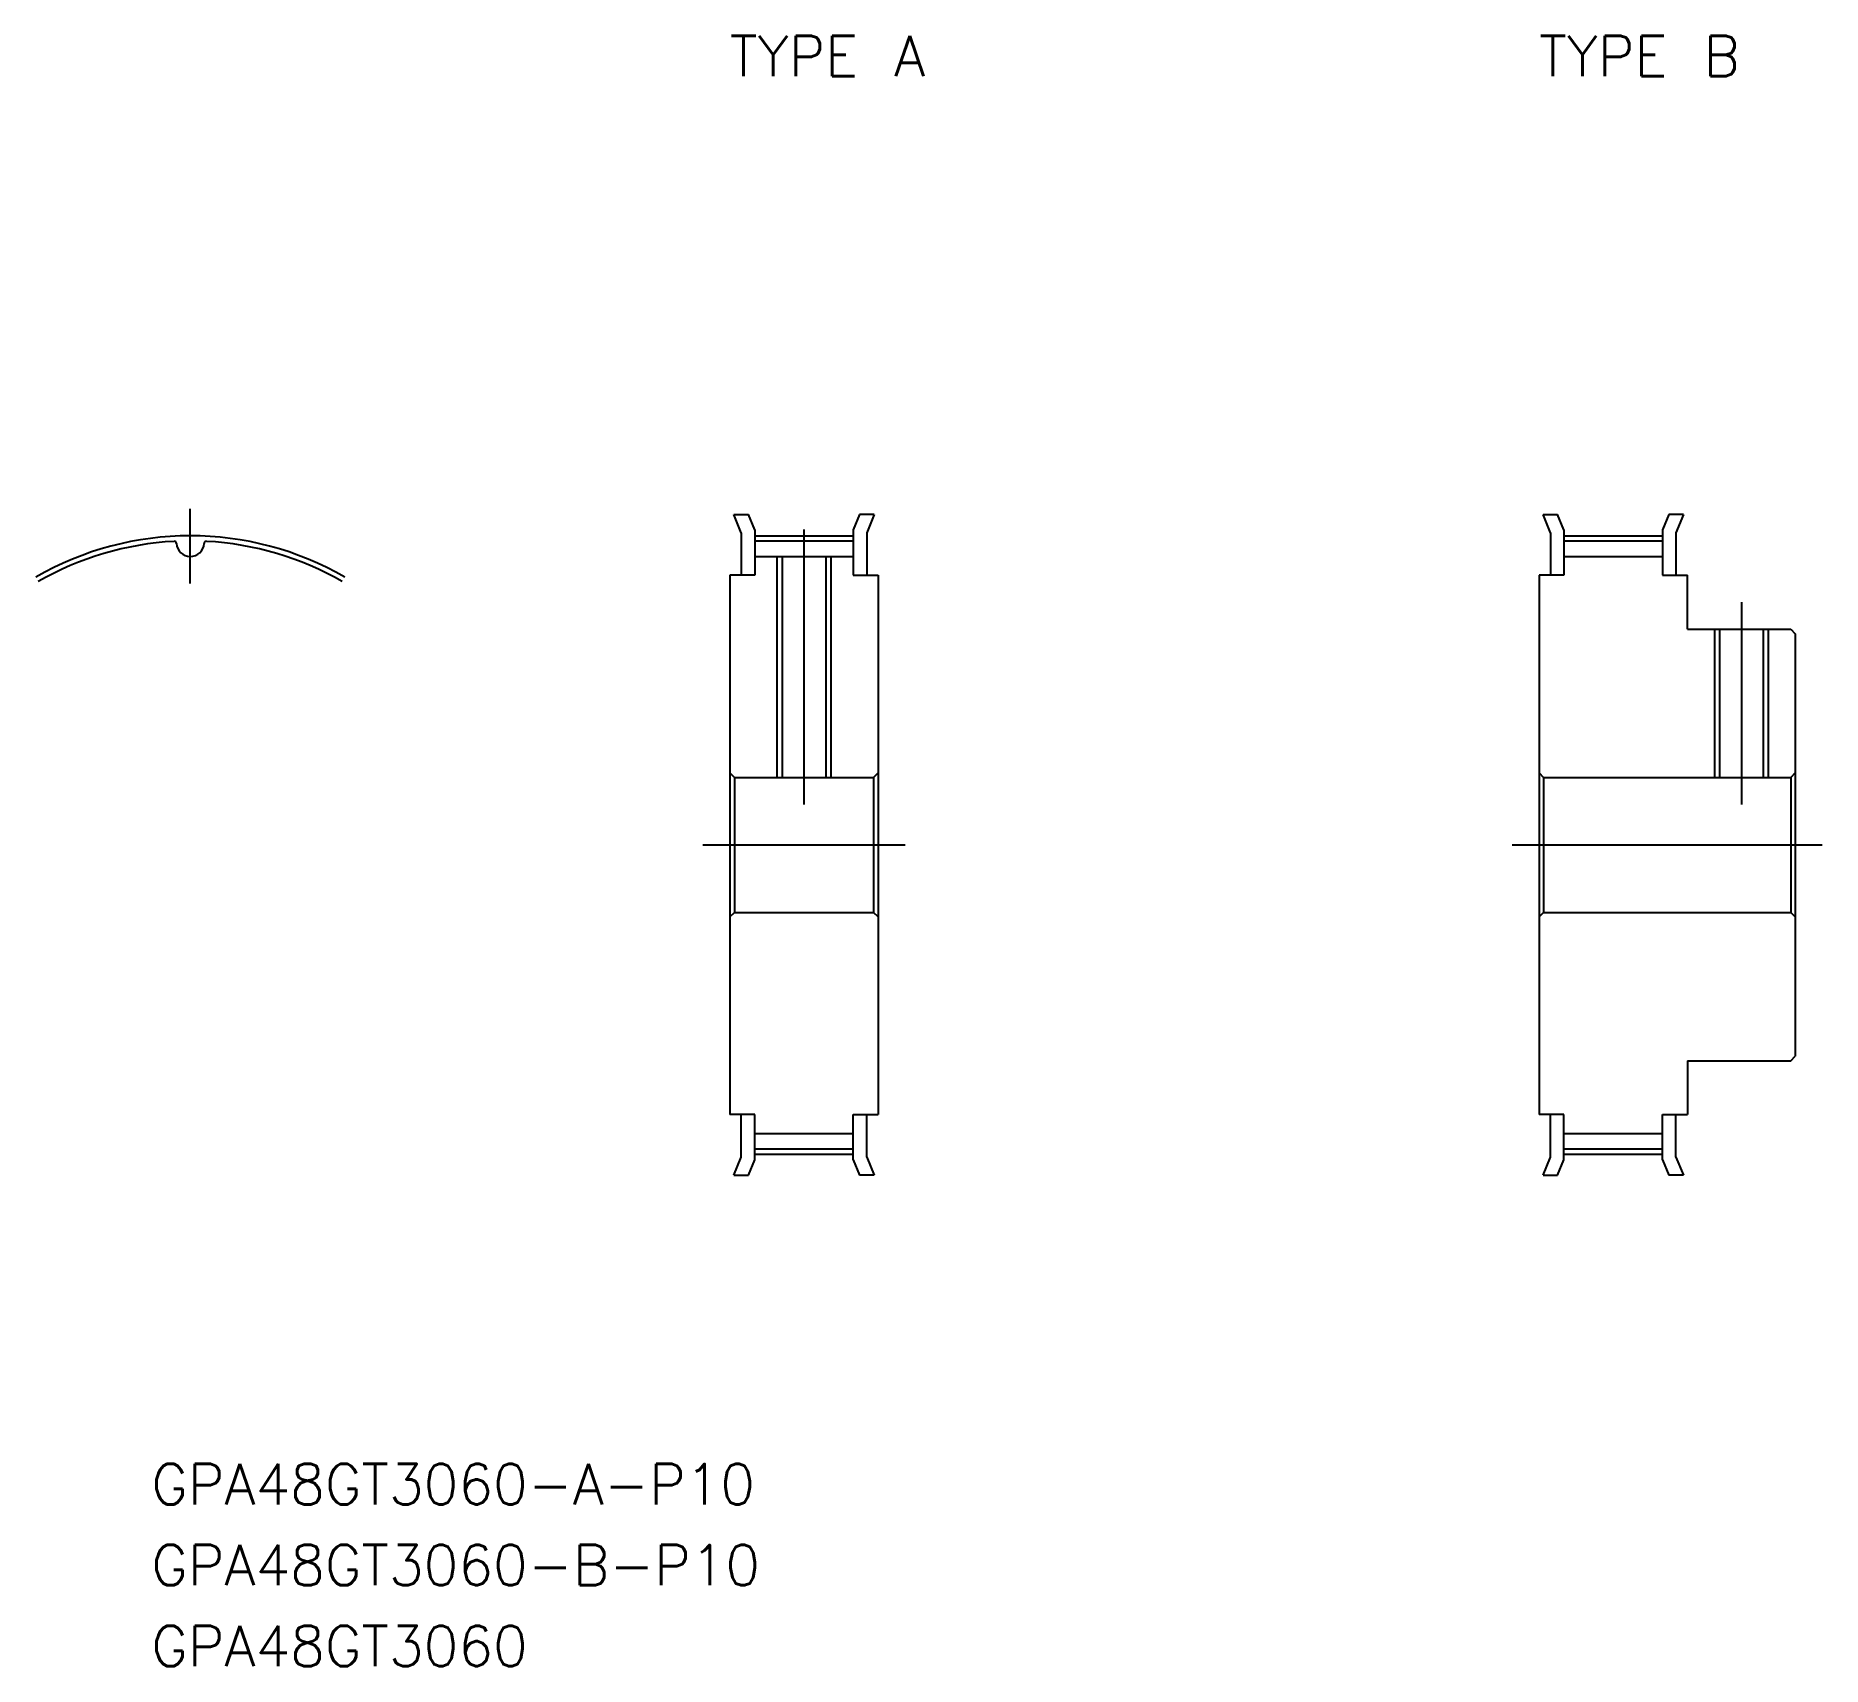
# Model space of a CAD drawing. Extents: x -11 to 121, y -61 to 60.
import ezdxf

# ---------------------------------------------------------------- set-up
doc = ezdxf.new("R2010")
doc.units = 0
doc.linetypes.add('CENTER', pattern=[50.8, 31.75, -6.35, 6.35, -6.35])
doc.layers.get('0').update_dxf_attribs({"linetype": 'CONTINUOUS'})
doc.layers.add('CENTER', color=1, linetype='CONTINUOUS')
doc.styles.get("Standard").update_dxf_attribs({"font": 'txt.shx', "height": 3, "bigfont": 'bigfont.shx'})

msp = doc.modelspace()

# ---------------------------------------------------------------- linework, layer by layer
at = {"color": 7, "linetype": 'CONTINUOUS'}
for p, q in [((40.3, 24.5), (41.38, 24.5)), ((40.85, 23.15), (40.3, 24.5)), ((41.85, 23.35), (41.38, 24.5)), ((49.62, 24.5), (49.15, 23.35)), ((50.7, 24.5), (49.62, 24.5)), ((50.7, 24.5), (50.15, 23.15)), ((100.85, 23.15), (100.3, 24.5)), ((100.3, 24.5), (101.38, 24.5)), ((101.85, 23.35), (101.38, 24.5)), ((109.62, 24.5), (109.15, 23.35)), ((110.7, 24.5), (109.62, 24.5)), ((110.7, 24.5), (110.15, 23.15)), ((40.85, 23.15), (40.85, 20)), ((41.85, 23.35), (41.85, 20)), ((41.85, 22.54), (49.15, 22.54)), ((49.15, 23.35), (49.15, 20)), ((50.15, 23.15), (50.15, 20)), ((100.85, 23.15), (100.85, 20)), ((101.85, 23.35), (101.85, 20)), ((101.85, 22.54), (109.15, 22.54)), ((109.15, 23.35), (109.15, 20)), ((110.15, 23.15), (110.15, 20)), ((41.85, 21.39), (49.15, 21.39)), ((43.88, 21.39), (43.88, 5)), ((47.12, 21.39), (47.12, 5)), ((101.85, 21.39), (109.15, 21.39)), ((40, 20), (40, -20)), ((41.85, 20), (40, 20)), ((49.15, 20), (51, 20)), ((51, 20), (51, -20)), ((100, 20), (100, -20)), ((101.85, 20), (100, 20)), ((109.15, 20), (111, 20)), ((111, 16), (111, 20)), ((111, 16), (118.66, 16)), ((113.38, 16), (113.38, 5)), ((116.62, 16), (116.62, 5)), ((118.66, 16), (119, 15.66)), ((119, 15.66), (119, -15.66)), ((40, 5.34), (40.34, 5)), ((51, 5.34), (50.66, 5)), ((100, 5.34), (100.34, 5)), ((119, 5.34), (118.66, 5)), ((40.34, 5), (50.66, 5)), ((40.34, 5), (40.34, -5)), ((50.66, 5), (50.66, -5)), ((100.34, 5), (118.66, 5)), ((100.34, 5), (100.34, -5)), ((118.66, 5), (118.66, -5)), ((40, -5.34), (40.34, -5)), ((40.34, -5), (50.66, -5)), ((51, -5.34), (50.66, -5)), ((100, -5.34), (100.34, -5)), ((100.34, -5), (118.66, -5)), ((119, -5.34), (118.66, -5)), ((118.66, -16), (119, -15.66)), ((111, -16), (118.66, -16)), ((111, -16), (111, -20)), ((41.85, -20), (40, -20)), ((40.85, -23.15), (40.85, -20)), ((41.85, -23.35), (41.85, -20)), ((49.15, -23.35), (49.15, -20)), ((49.15, -20), (51, -20)), ((50.15, -23.15), (50.15, -20)), ((101.85, -20), (100, -20)), ((100.85, -23.15), (100.85, -20)), ((101.85, -23.35), (101.85, -20)), ((109.15, -23.35), (109.15, -20)), ((109.15, -20), (111, -20)), ((110.15, -23.15), (110.15, -20)), ((41.85, -21.39), (49.15, -21.39)), ((101.85, -21.39), (109.15, -21.39)), ((40.3, -24.5), (40.85, -23.15)), ((41.38, -24.5), (41.85, -23.35)), ((41.85, -22.54), (49.15, -22.54)), ((49.15, -23.35), (49.62, -24.5)), ((50.15, -23.15), (50.7, -24.5)), ((100.3, -24.5), (100.85, -23.15)), ((101.38, -24.5), (101.85, -23.35)), ((101.85, -22.54), (109.15, -22.54)), ((109.15, -23.35), (109.62, -24.5)), ((110.15, -23.15), (110.7, -24.5)), ((40.3, -24.5), (41.38, -24.5)), ((50.7, -24.5), (49.62, -24.5)), ((100.3, -24.5), (101.38, -24.5)), ((110.7, -24.5), (109.62, -24.5))]:
    msp.add_line(p, q, dxfattribs=at)
at = {"color": 3, "linetype": 'CONTINUOUS'}
for p, q in [((43.5, 21.39), (43.5, 5)), ((47.5, 21.39), (47.5, 5)), ((113, 16), (113, 5)), ((117, 16), (117, 5))]:
    msp.add_line(p, q, dxfattribs=at)
at = {"color": 7, "linetype": 'CONTINUOUS'}
for centre, radius, start, end in [((0, 0), 22.54, 93.0599, 120), ((-1.19, 22.34), 0.171, 4.0189, 93.0599), ((0, 22.42), 1.03, 184.0189, 355.9811), ((1.19, 22.34), 0.171, 86.9401, 175.9811), ((0, 0), 22.54, 60, 86.9401)]:
    msp.add_arc(centre, radius, start, end, dxfattribs=at)
at = {"layer": 'CENTER', "color": 1, "linetype": 'CENTER'}
for p, q in [((0, 19.39), (0, 24.92)), ((41.85, 22.92), (49.15, 22.92)), ((45.5, 23.39), (45.5, 3)), ((101.85, 22.92), (109.15, 22.92)), ((115, 18), (115, 3)), ((38, 0), (53, 0)), ((98, 0), (121, 0)), ((41.85, -22.92), (49.15, -22.92)), ((101.85, -22.92), (109.15, -22.92))]:
    msp.add_line(p, q, dxfattribs=at)
msp.add_arc((0, 0), 22.92, 60, 120, dxfattribs=at)

# ---------------------------------------------------------------- texts
at = {"color": 7, "linetype": 'CONTINUOUS'}
for s, p in [('TYPE A', (40, 57)), ('TYPE B', (100, 57)), ('GPA48GT3060-A-P10', (-2.88, -48.9)), ('GPA48GT3060-B-P10', (-2.88, -54.9)), ('GPA48GT3060', (-2.88, -60.9))]:
    msp.add_text(s, height=3, dxfattribs=at).set_placement(p)

doc.saveas('drawing.dxf')
